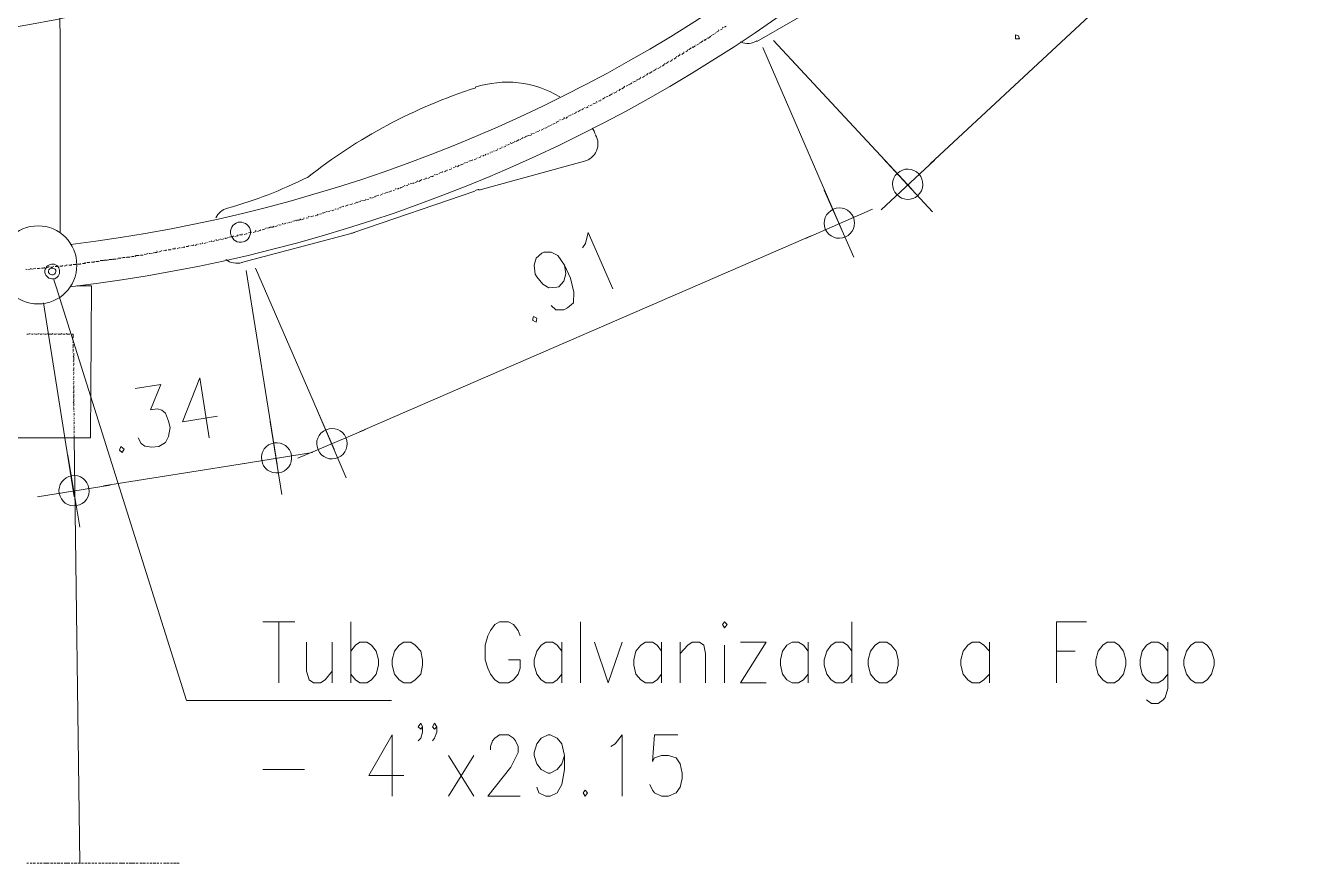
# Model space of a CAD drawing. Header units: millimetres. Extents: x 2928 to 3112, y 1220 to 1280.
# Drawn here: x 3035.089 to 3039.314, y 1266.496 to 1269.245 of the extents above; entities that cross this region are included whole.
import ezdxf

# ---------------------------------------------------------------- set-up
doc = ezdxf.new("R2010")
doc.units = ezdxf.units.MM

msp = doc.modelspace()

# ---------------------------------------------------------------- linework, layer by layer
at = {"color": 7, "linetype": 'Continuous', "lineweight": 5, "true_color": 0x000007}
for points in [[(3035.20248, 1268.56486), (3035.19917, 1272.59067), (3035.05693, 1272.59067), (3035.05197, 1268.56486)], [(3037.80916, 1269.37697), (3037.48994, 1269.19337), (3037.48994, 1269.19337)], [(3036.92428, 1268.79972), (3036.57694, 1268.70545), (3036.57694, 1268.70545)], [(3036.56371, 1268.70214), (3036.16675, 1268.56651), (3036.16675, 1268.56651)], [(3036.15352, 1268.56155), (3035.79791, 1268.46727), (3035.79791, 1268.46727)], [(3035.25706, 1268.39119), (3035.30503, 1268.39119), (3035.30172, 1267.89168), (3034.94942, 1267.89168), (3034.95107, 1268.36307)], [(3035.24879, 1267.89168), (3035.26698, 1266.49572), (3035.26698, 1266.49572)]]:
    msp.add_lwpolyline(points, dxfattribs=at)
at = {"color": 253, "linetype": 'Continuous', "lineweight": 5, "true_color": 0x9a9a9a}
for points in [[(3038.05892, 1268.79145), (3039.01161, 1269.67634), (3039.01161, 1269.67634)], [(3037.54453, 1269.19668), (3037.99937, 1268.70876), (3037.99937, 1268.70876)], [(3037.50979, 1269.17353), (3037.76781, 1268.57644), (3037.76781, 1268.57644)], [(3036.18495, 1267.91153), (3037.66858, 1268.55493), (3037.66858, 1268.55493)], [(3035.8128, 1268.44081), (3035.91535, 1267.80402), (3035.91535, 1267.80402)], [(3035.84423, 1268.44908), (3036.10225, 1267.8553), (3036.10225, 1267.8553)], [(3035.18098, 1268.41104), (3035.18925, 1268.38788), (3035.61763, 1267.02996), (3036.2908, 1267.02996)], [(3035.1479, 1268.33495), (3035.24879, 1267.69817), (3035.24879, 1267.69817)], [(3035.34472, 1267.73456), (3035.81445, 1267.80899), (3035.81445, 1267.80899)]]:
    msp.add_lwpolyline(points, dxfattribs=at)
at = {"color": 252, "linetype": 'Continuous', "lineweight": 13, "true_color": 0x989898}
for points in [[(3037.35763, 1269.22315), (3037.36424, 1269.22645), (3037.36424, 1269.22645)], [(3037.3659, 1269.22811), (3037.36424, 1269.23142), (3037.36424, 1269.23142)], [(3037.37086, 1269.23142), (3037.37747, 1269.23472), (3037.37747, 1269.23472)], [(3037.37913, 1269.23803), (3037.37747, 1269.23969), (3037.37747, 1269.23969)], [(3037.38409, 1269.23969), (3037.38905, 1269.24299), (3037.38905, 1269.24299)], [(3037.29147, 1269.18014), (3037.28981, 1269.1818), (3037.28981, 1269.1818)], [(3037.29477, 1269.1818), (3037.30139, 1269.18676), (3037.30139, 1269.18676)], [(3037.3047, 1269.18841), (3037.30304, 1269.19007), (3037.30304, 1269.19007)], [(3037.30635, 1269.19007), (3037.31297, 1269.19503), (3037.31297, 1269.19503)], [(3037.31793, 1269.19668), (3037.31628, 1269.19834), (3037.31628, 1269.19834)], [(3037.31958, 1269.19668), (3037.32124, 1269.19999), (3037.3262, 1269.20164)], [(3037.33116, 1269.2033), (3037.32785, 1269.20495), (3037.32785, 1269.20495)], [(3037.33282, 1269.20495), (3037.33943, 1269.20991), (3037.33943, 1269.20991)], [(3037.34274, 1269.21157), (3037.34109, 1269.21322), (3037.34109, 1269.21322)], [(3037.34439, 1269.21488), (3037.35101, 1269.21818), (3037.35101, 1269.21818)], [(3037.35597, 1269.21984), (3037.35432, 1269.22149), (3037.35432, 1269.22149)], [(3037.21869, 1269.13548), (3037.22531, 1269.14045), (3037.22531, 1269.14045)], [(3037.22696, 1269.1421), (3037.22531, 1269.14375), (3037.22531, 1269.14375)], [(3037.23027, 1269.14375), (3037.23688, 1269.14872), (3037.23688, 1269.14872)], [(3037.23854, 1269.15037), (3037.23688, 1269.15202), (3037.23688, 1269.15202)], [(3037.2435, 1269.15037), (3037.25012, 1269.15533), (3037.25012, 1269.15533)], [(3037.25177, 1269.15699), (3037.25012, 1269.15864), (3037.25012, 1269.15864)], [(3037.25673, 1269.15864), (3037.26335, 1269.1636), (3037.26335, 1269.1636)], [(3037.265, 1269.16526), (3037.26335, 1269.16691), (3037.26335, 1269.16691)], [(3037.26831, 1269.16691), (3037.27493, 1269.17187), (3037.27493, 1269.17187)], [(3037.27989, 1269.17353), (3037.27823, 1269.17518), (3037.27823, 1269.17518)], [(3037.28154, 1269.17353), (3037.28816, 1269.17849), (3037.28816, 1269.17849)], [(3037.15088, 1269.09579), (3037.14922, 1269.09744), (3037.14922, 1269.09744)], [(3037.15253, 1269.09744), (3037.15915, 1269.1024), (3037.15915, 1269.1024)], [(3037.16245, 1269.10406), (3037.1608, 1269.10571), (3037.1608, 1269.10571)], [(3037.16576, 1269.10406), (3037.17403, 1269.10902), (3037.17403, 1269.10902)], [(3037.17569, 1269.11067), (3037.17403, 1269.11233), (3037.17403, 1269.11233)], [(3037.18065, 1269.11233), (3037.18561, 1269.11729), (3037.18561, 1269.11729)], [(3037.18892, 1269.11894), (3037.18726, 1269.1206), (3037.18726, 1269.1206)], [(3037.19223, 1269.1206), (3037.19884, 1269.12556), (3037.19884, 1269.12556)], [(3037.2005, 1269.12721), (3037.19884, 1269.12887), (3037.19884, 1269.12887)], [(3037.20546, 1269.12721), (3037.21207, 1269.13218), (3037.21207, 1269.13218)], [(3037.21373, 1269.13383), (3037.21207, 1269.13548), (3037.21207, 1269.13548)], [(3037.07479, 1269.05278), (3037.07976, 1269.05775), (3037.07976, 1269.05775)], [(3037.08472, 1269.0594), (3037.08306, 1269.06105), (3037.08306, 1269.06105)], [(3037.08637, 1269.06105), (3037.09464, 1269.06436), (3037.09464, 1269.06436)], [(3037.09795, 1269.06602), (3037.0963, 1269.06767), (3037.0963, 1269.06767)], [(3037.10126, 1269.06767), (3037.10787, 1269.07263), (3037.10787, 1269.07263)], [(3037.10953, 1269.07429), (3037.10787, 1269.07594), (3037.10787, 1269.07594)], [(3037.11449, 1269.07429), (3037.12111, 1269.07925), (3037.12111, 1269.07925)], [(3037.12441, 1269.0809), (3037.12276, 1269.08256), (3037.12276, 1269.08256)], [(3037.12772, 1269.08256), (3037.13268, 1269.08752), (3037.13268, 1269.08752)], [(3037.13764, 1269.08752), (3037.13599, 1269.08917), (3037.13599, 1269.08917)], [(3037.1393, 1269.08917), (3037.14591, 1269.09413), (3037.14591, 1269.09413)], [(3036.9954, 1269.01144), (3037.00202, 1269.01309), (3037.00202, 1269.01309)], [(3037.00698, 1269.01474), (3037.00533, 1269.0164), (3037.00533, 1269.0164)], [(3037.00863, 1269.0164), (3037.01525, 1269.02136), (3037.01525, 1269.02136)], [(3037.01856, 1269.02301), (3037.0169, 1269.02467), (3037.0169, 1269.02467)], [(3037.02187, 1269.02301), (3037.03014, 1269.02797), (3037.03014, 1269.02797)], [(3037.03179, 1269.02963), (3037.03014, 1269.03128), (3037.03014, 1269.03128)], [(3037.03675, 1269.03128), (3037.04171, 1269.03624), (3037.04171, 1269.03624)], [(3037.04502, 1269.03624), (3037.04337, 1269.0379), (3037.04337, 1269.0379)], [(3037.04833, 1269.0379), (3037.05495, 1269.04286), (3037.05495, 1269.04286)], [(3037.0566, 1269.04451), (3037.05495, 1269.04617), (3037.05495, 1269.04617)], [(3037.06156, 1269.04617), (3037.06818, 1269.04948), (3037.06818, 1269.04948)], [(3037.07149, 1269.05113), (3037.06983, 1269.05278), (3037.06983, 1269.05278)], [(3036.91601, 1268.96843), (3036.92097, 1268.97339), (3036.92097, 1268.97339)], [(3036.92593, 1268.97505), (3036.92428, 1268.9767), (3036.92428, 1268.9767)], [(3036.9309, 1268.97505), (3036.93586, 1268.97836), (3036.93586, 1268.97836)], [(3036.93917, 1268.98166), (3036.93751, 1268.98332), (3036.93751, 1268.98332)], [(3036.94247, 1268.98332), (3036.94909, 1268.98497), (3036.94909, 1268.98497)], [(3036.95405, 1268.98828), (3036.9524, 1268.98993), (3036.9524, 1268.98993)], [(3036.95571, 1268.98993), (3036.96232, 1268.99159), (3036.96232, 1268.99159)], [(3036.96563, 1268.99324), (3036.96398, 1268.99655), (3036.96398, 1268.99655)], [(3036.97059, 1268.99655), (3036.9739, 1268.9982), (3036.97721, 1268.9982)], [(3036.97886, 1268.99986), (3036.97721, 1269.00151), (3036.97721, 1269.00151)], [(3036.98382, 1269.00317), (3036.98879, 1269.00647), (3036.98879, 1269.00647)], [(3036.99209, 1269.00813), (3036.99044, 1269.00978), (3036.99044, 1269.00978)], [(3036.83331, 1268.92543), (3036.83166, 1268.92874), (3036.83166, 1268.92874)], [(3036.83497, 1268.92874), (3036.84158, 1268.93204), (3036.84158, 1268.93204)], [(3036.84489, 1268.93535), (3036.84323, 1268.93701), (3036.84323, 1268.93701)], [(3036.84985, 1268.93535), (3036.85647, 1268.93866), (3036.85647, 1268.93866)], [(3036.85812, 1268.94031), (3036.85647, 1268.94362), (3036.85647, 1268.94362)], [(3036.86308, 1268.94031), (3036.86804, 1268.94528), (3036.86804, 1268.94528)], [(3036.87301, 1268.94693), (3036.87135, 1268.94858), (3036.87135, 1268.94858)], [(3036.87466, 1268.95024), (3036.88128, 1268.95189), (3036.88128, 1268.95189)], [(3036.88624, 1268.95355), (3036.88458, 1268.9552), (3036.88458, 1268.9552)], [(3036.88955, 1268.9552), (3036.89616, 1268.95851), (3036.89616, 1268.95851)], [(3036.89782, 1268.96016), (3036.89616, 1268.96182), (3036.89616, 1268.96182)], [(3036.90278, 1268.96182), (3036.90939, 1268.96678), (3036.90939, 1268.96678)], [(3036.9127, 1268.96678), (3036.91105, 1268.96843), (3036.91105, 1268.96843)], [(3036.75061, 1268.88739), (3036.74896, 1268.89069), (3036.74896, 1268.89069)], [(3036.75392, 1268.89069), (3036.76054, 1268.89235), (3036.76054, 1268.89235)], [(3036.7655, 1268.894), (3036.76384, 1268.89566), (3036.76384, 1268.89566)], [(3036.76715, 1268.89731), (3036.77377, 1268.89896), (3036.77377, 1268.89896)], [(3036.77708, 1268.90062), (3036.77542, 1268.90227), (3036.77542, 1268.90227)], [(3036.78204, 1268.90227), (3036.78865, 1268.90558), (3036.78865, 1268.90558)], [(3036.79196, 1268.90723), (3036.79031, 1268.90889), (3036.79031, 1268.90889)], [(3036.79527, 1268.90889), (3036.80189, 1268.91054), (3036.80189, 1268.91054)], [(3036.80519, 1268.91385), (3036.80354, 1268.9155), (3036.80354, 1268.9155)], [(3036.80685, 1268.9155), (3036.81512, 1268.91716), (3036.81512, 1268.91716)], [(3036.81843, 1268.92047), (3036.81677, 1268.92212), (3036.81677, 1268.92212)], [(3036.82173, 1268.92212), (3036.82835, 1268.92543), (3036.82835, 1268.92543)], [(3036.64476, 1268.84107), (3036.65137, 1268.84438), (3036.65137, 1268.84438)], [(3036.65468, 1268.84604), (3036.65303, 1268.84769), (3036.65303, 1268.84769)], [(3036.65964, 1268.84604), (3036.66626, 1268.84934), (3036.66626, 1268.84934)], [(3036.66791, 1268.85265), (3036.66626, 1268.85431), (3036.66626, 1268.85431)], [(3036.67122, 1268.85265), (3036.67784, 1268.85596), (3036.67784, 1268.85596)], [(3036.6828, 1268.85761), (3036.68114, 1268.86092), (3036.68114, 1268.86092)], [(3036.68445, 1268.85761), (3036.69272, 1268.86258), (3036.69272, 1268.86258)], [(3036.69603, 1268.86423), (3036.69272, 1268.86588), (3036.69272, 1268.86588)], [(3036.69934, 1268.86423), (3036.70595, 1268.86919), (3036.70595, 1268.86919)], [(3036.70926, 1268.86919), (3036.70761, 1268.87085), (3036.70761, 1268.87085)], [(3036.71257, 1268.87085), (3036.72084, 1268.87581), (3036.72084, 1268.87581)], [(3036.72249, 1268.87581), (3036.72084, 1268.87746), (3036.72084, 1268.87746)], [(3036.72746, 1268.87746), (3036.73407, 1268.88242), (3036.73407, 1268.88242)], [(3036.73738, 1268.88242), (3036.73573, 1268.88408), (3036.73573, 1268.88408)], [(3036.73903, 1268.88408), (3036.74896, 1268.88573), (3036.74896, 1268.88573)], [(3036.54717, 1268.79972), (3036.55544, 1268.80303), (3036.55544, 1268.80303)], [(3036.55709, 1268.80303), (3036.55544, 1268.80469), (3036.55544, 1268.80469)], [(3036.56206, 1268.80469), (3036.56867, 1268.80799), (3036.56867, 1268.80799)], [(3036.57198, 1268.80965), (3036.57033, 1268.8113), (3036.57033, 1268.8113)], [(3036.57694, 1268.8113), (3036.58356, 1268.81461), (3036.58356, 1268.81461)], [(3036.58521, 1268.81626), (3036.58356, 1268.81792), (3036.58356, 1268.81792)], [(3036.59017, 1268.81626), (3036.59514, 1268.81957), (3036.59514, 1268.81957)], [(3036.6001, 1268.81957), (3036.59844, 1268.82288), (3036.59844, 1268.82288)], [(3036.60341, 1268.82288), (3036.61002, 1268.82453), (3036.61002, 1268.82453)], [(3036.61498, 1268.82619), (3036.61333, 1268.82784), (3036.61333, 1268.82784)], [(3036.61664, 1268.8295), (3036.62325, 1268.83115), (3036.62325, 1268.83115)], [(3036.62822, 1268.8328), (3036.62491, 1268.83446), (3036.62491, 1268.83446)], [(3036.63152, 1268.83446), (3036.63814, 1268.83777), (3036.63814, 1268.83777)], [(3036.63979, 1268.83942), (3036.63814, 1268.84107), (3036.63814, 1268.84107)], [(3036.44793, 1268.75837), (3036.44628, 1268.76003), (3036.44628, 1268.76003)], [(3036.44959, 1268.76168), (3036.45786, 1268.76334), (3036.45786, 1268.76334)], [(3036.45951, 1268.76499), (3036.45786, 1268.76664), (3036.45786, 1268.76664)], [(3036.46447, 1268.76499), (3036.47109, 1268.76995), (3036.47109, 1268.76995)], [(3036.4744, 1268.76995), (3036.47274, 1268.77161), (3036.47274, 1268.77161)], [(3036.47936, 1268.77161), (3036.48597, 1268.77326), (3036.48597, 1268.77326)], [(3036.48763, 1268.77657), (3036.48597, 1268.77822), (3036.48597, 1268.77822)], [(3036.49259, 1268.77822), (3036.49755, 1268.77988), (3036.49755, 1268.77988)], [(3036.50251, 1268.78153), (3036.50086, 1268.78484), (3036.50086, 1268.78484)], [(3036.50748, 1268.78153), (3036.51244, 1268.78649), (3036.51244, 1268.78649)], [(3036.5174, 1268.78649), (3036.51575, 1268.78815), (3036.51575, 1268.78815)], [(3036.51905, 1268.78815), (3036.52732, 1268.79145), (3036.52732, 1268.79145)], [(3036.53063, 1268.79311), (3036.52898, 1268.79476), (3036.52898, 1268.79476)], [(3036.53394, 1268.79476), (3036.54056, 1268.79642), (3036.54056, 1268.79642)], [(3036.54552, 1268.79972), (3036.54386, 1268.80138), (3036.54386, 1268.80138)], [(3036.32223, 1268.71372), (3036.3305, 1268.71703), (3036.3305, 1268.71703)], [(3036.33381, 1268.71868), (3036.33215, 1268.72033), (3036.33215, 1268.72033)], [(3036.33711, 1268.71868), (3036.34373, 1268.72033), (3036.34373, 1268.72033)], [(3036.34869, 1268.72364), (3036.34538, 1268.7253), (3036.34538, 1268.7253)], [(3036.352, 1268.7253), (3036.35862, 1268.72695), (3036.35862, 1268.72695)], [(3036.36358, 1268.72695), (3036.36027, 1268.7286), (3036.36027, 1268.7286)], [(3036.36689, 1268.7286), (3036.3735, 1268.73191), (3036.3735, 1268.73191)], [(3036.37846, 1268.73357), (3036.37516, 1268.73522), (3036.37516, 1268.73522)], [(3036.38012, 1268.73357), (3036.38839, 1268.73853), (3036.38839, 1268.73853)], [(3036.39004, 1268.73853), (3036.38839, 1268.74018), (3036.38839, 1268.74018)], [(3036.395, 1268.74018), (3036.40162, 1268.74184), (3036.40162, 1268.74184)], [(3036.40493, 1268.74349), (3036.40327, 1268.74514), (3036.40327, 1268.74514)], [(3036.40989, 1268.74349), (3036.41651, 1268.7468), (3036.41651, 1268.7468)], [(3036.41981, 1268.74845), (3036.41816, 1268.7501), (3036.41816, 1268.7501)], [(3036.42147, 1268.7501), (3036.42478, 1268.7501), (3036.42808, 1268.75176)], [(3036.43305, 1268.75507), (3036.43139, 1268.75672), (3036.43139, 1268.75672)], [(3036.43635, 1268.75507), (3036.44297, 1268.75672), (3036.44297, 1268.75672)], [(3036.20645, 1268.67402), (3036.2048, 1268.67568), (3036.2048, 1268.67568)], [(3036.20976, 1268.67402), (3036.21637, 1268.67568), (3036.21637, 1268.67568)], [(3036.22134, 1268.67898), (3036.21968, 1268.68064), (3036.21968, 1268.68064)], [(3036.22464, 1268.67898), (3036.23126, 1268.68064), (3036.23126, 1268.68064)], [(3036.23622, 1268.68229), (3036.23457, 1268.68395), (3036.23457, 1268.68395)], [(3036.23788, 1268.6856), (3036.24615, 1268.68725), (3036.24615, 1268.68725)], [(3036.2478, 1268.68725), (3036.24615, 1268.68891), (3036.24615, 1268.68891)], [(3036.25276, 1268.68891), (3036.25938, 1268.69056), (3036.25938, 1268.69056)], [(3036.26269, 1268.69387), (3036.26103, 1268.69552), (3036.26103, 1268.69552)], [(3036.26765, 1268.69387), (3036.27426, 1268.69718), (3036.27426, 1268.69718)], [(3036.27757, 1268.69718), (3036.27592, 1268.69883), (3036.27592, 1268.69883)], [(3036.28088, 1268.69883), (3036.28915, 1268.70214), (3036.28915, 1268.70214)], [(3036.2908, 1268.70214), (3036.28915, 1268.70379), (3036.28915, 1268.70379)], [(3036.29576, 1268.70379), (3036.30073, 1268.70545), (3036.30073, 1268.70545)], [(3036.30569, 1268.70876), (3036.30403, 1268.71041), (3036.30403, 1268.71041)], [(3036.31065, 1268.70876), (3036.31561, 1268.71206), (3036.31561, 1268.71206)], [(3036.32057, 1268.71206), (3036.31892, 1268.71372), (3036.31892, 1268.71372)], [(3036.06586, 1268.62936), (3036.07413, 1268.63267), (3036.07413, 1268.63267)], [(3036.07744, 1268.63433), (3036.07578, 1268.63598), (3036.07578, 1268.63598)], [(3036.08075, 1268.63433), (3036.08736, 1268.63598), (3036.08736, 1268.63598)], [(3036.09232, 1268.63763), (3036.09067, 1268.63929), (3036.09067, 1268.63929)], [(3036.09563, 1268.63763), (3036.10225, 1268.64094), (3036.10225, 1268.64094)], [(3036.10721, 1268.6426), (3036.10556, 1268.64425), (3036.10556, 1268.64425)], [(3036.11052, 1268.6426), (3036.11713, 1268.64425), (3036.11713, 1268.64425)], [(3036.1221, 1268.6459), (3036.12044, 1268.64921), (3036.12044, 1268.64921)], [(3036.12375, 1268.64921), (3036.13202, 1268.65087), (3036.13202, 1268.65087)], [(3036.13367, 1268.65087), (3036.13202, 1268.65252), (3036.13202, 1268.65252)], [(3036.13864, 1268.65252), (3036.14691, 1268.65583), (3036.14691, 1268.65583)], [(3036.14856, 1268.65583), (3036.14691, 1268.65748), (3036.14691, 1268.65748)], [(3036.15352, 1268.65748), (3036.16014, 1268.65914), (3036.16014, 1268.65914)], [(3036.16345, 1268.65914), (3036.16179, 1268.66079), (3036.16179, 1268.66079)], [(3036.16841, 1268.66079), (3036.17502, 1268.6641), (3036.17502, 1268.6641)], [(3036.17833, 1268.6641), (3036.17668, 1268.66575), (3036.17668, 1268.66575)], [(3036.17999, 1268.66575), (3036.18991, 1268.66741), (3036.18991, 1268.66741)], [(3036.19156, 1268.67071), (3036.18991, 1268.67237), (3036.18991, 1268.67237)], [(3036.19487, 1268.67071), (3036.2048, 1268.67237), (3036.2048, 1268.67237)], [(3035.91866, 1268.58967), (3035.917, 1268.59132), (3035.917, 1268.59132)], [(3035.92196, 1268.58967), (3035.92858, 1268.59132), (3035.92858, 1268.59132)], [(3035.93354, 1268.59298), (3035.93189, 1268.59628), (3035.93189, 1268.59628)], [(3035.93685, 1268.59298), (3035.94347, 1268.59628), (3035.94347, 1268.59628)], [(3035.94843, 1268.59628), (3035.94677, 1268.59794), (3035.94677, 1268.59794)], [(3035.95174, 1268.59794), (3035.95835, 1268.59959), (3035.95835, 1268.59959)], [(3035.96331, 1268.59959), (3035.96166, 1268.60125), (3035.96166, 1268.60125)], [(3035.96662, 1268.6029), (3035.97324, 1268.60455), (3035.97324, 1268.60455)], [(3035.9782, 1268.60455), (3035.97489, 1268.60621), (3035.97489, 1268.60621)], [(3035.97985, 1268.60621), (3035.98812, 1268.60621), (3035.98812, 1268.60621)], [(3035.99308, 1268.60786), (3035.98978, 1268.61117), (3035.98978, 1268.61117)], [(3035.99474, 1268.60786), (3036.00301, 1268.61117), (3036.00301, 1268.61117)], [(3036.00466, 1268.61282), (3036.00301, 1268.61448), (3036.00301, 1268.61448)], [(3036.00962, 1268.61282), (3036.01624, 1268.61448), (3036.01624, 1268.61448)], [(3036.01955, 1268.61779), (3036.01789, 1268.61944), (3036.01789, 1268.61944)], [(3036.02451, 1268.61779), (3036.03113, 1268.61944), (3036.03113, 1268.61944)], [(3036.03443, 1268.61944), (3036.03278, 1268.62109), (3036.03278, 1268.62109)], [(3036.0394, 1268.62109), (3036.04105, 1268.62109), (3036.04601, 1268.62275)], [(3036.04932, 1268.62275), (3036.04767, 1268.62606), (3036.04767, 1268.62606)], [(3036.05428, 1268.62606), (3036.0609, 1268.62771), (3036.0609, 1268.62771)], [(3036.06421, 1268.62936), (3036.06255, 1268.63102), (3036.06255, 1268.63102)], [(3035.74499, 1268.54666), (3035.74333, 1268.54832), (3035.74333, 1268.54832)], [(3035.74664, 1268.54666), (3035.75491, 1268.54997), (3035.75491, 1268.54997)], [(3035.75987, 1268.54997), (3035.75822, 1268.55163), (3035.75822, 1268.55163)], [(3035.76153, 1268.55163), (3035.7698, 1268.55163), (3035.7698, 1268.55163)], [(3035.77145, 1268.55328), (3035.7698, 1268.55493), (3035.7698, 1268.55493)], [(3035.77641, 1268.55328), (3035.78468, 1268.55493), (3035.78468, 1268.55493)], [(3035.78634, 1268.55493), (3035.78468, 1268.55824), (3035.78468, 1268.55824)], [(3035.7913, 1268.55824), (3035.79957, 1268.55824), (3035.79957, 1268.55824)], [(3035.80122, 1268.5599), (3035.79957, 1268.56155), (3035.79957, 1268.56155)], [(3035.80618, 1268.5599), (3035.81445, 1268.56155), (3035.81445, 1268.56155)], [(3035.81611, 1268.56155), (3035.81445, 1268.5632), (3035.81445, 1268.5632)], [(3035.82107, 1268.56486), (3035.82769, 1268.56651), (3035.82769, 1268.56651)], [(3035.83099, 1268.56651), (3035.82934, 1268.56817), (3035.82934, 1268.56817)], [(3035.83596, 1268.56651), (3035.84257, 1268.56817), (3035.84257, 1268.56817)], [(3035.84588, 1268.56982), (3035.84423, 1268.57313), (3035.84423, 1268.57313)], [(3035.85084, 1268.56982), (3035.85746, 1268.57313), (3035.85746, 1268.57313)], [(3035.86077, 1268.57313), (3035.85911, 1268.57478), (3035.85911, 1268.57478)], [(3035.86573, 1268.57478), (3035.87234, 1268.57644), (3035.87234, 1268.57644)], [(3035.87565, 1268.57644), (3035.874, 1268.57809), (3035.874, 1268.57809)], [(3035.87731, 1268.57974), (3035.88723, 1268.5814), (3035.88723, 1268.5814)], [(3035.89054, 1268.5814), (3035.88888, 1268.58305), (3035.88888, 1268.58305)], [(3035.89219, 1268.58305), (3035.90212, 1268.58305), (3035.90212, 1268.58305)], [(3035.90377, 1268.58471), (3035.90212, 1268.58636), (3035.90212, 1268.58636)], [(3035.90708, 1268.58471), (3035.91535, 1268.58801), (3035.91535, 1268.58801)], [(3035.53658, 1268.50531), (3035.53493, 1268.50697), (3035.53493, 1268.50697)], [(3035.54155, 1268.50531), (3035.54982, 1268.50697), (3035.54982, 1268.50697)], [(3035.55147, 1268.50697), (3035.54982, 1268.50862), (3035.54982, 1268.50862)], [(3035.55643, 1268.50862), (3035.5647, 1268.50862), (3035.5647, 1268.50862)], [(3035.56636, 1268.50862), (3035.5647, 1268.51028), (3035.5647, 1268.51028)], [(3035.57132, 1268.51193), (3035.57959, 1268.51193), (3035.57959, 1268.51193)], [(3035.58124, 1268.51358), (3035.57959, 1268.51524), (3035.57959, 1268.51524)], [(3035.5862, 1268.51358), (3035.59447, 1268.51524), (3035.59447, 1268.51524)], [(3035.59613, 1268.51524), (3035.59447, 1268.51689), (3035.59447, 1268.51689)], [(3035.60109, 1268.51524), (3035.60936, 1268.51689), (3035.60936, 1268.51689)], [(3035.61101, 1268.51689), (3035.60936, 1268.5202), (3035.60936, 1268.5202)], [(3035.61598, 1268.5202), (3035.62425, 1268.5202), (3035.62425, 1268.5202)], [(3035.6259, 1268.52185), (3035.62425, 1268.52351), (3035.62425, 1268.52351)], [(3035.63086, 1268.52185), (3035.63748, 1268.52351), (3035.63748, 1268.52351)], [(3035.64079, 1268.52351), (3035.63913, 1268.52516), (3035.63913, 1268.52516)], [(3035.64575, 1268.52351), (3035.65071, 1268.52682), (3035.65071, 1268.52682)], [(3035.65567, 1268.52682), (3035.65402, 1268.52847), (3035.65402, 1268.52847)], [(3035.66063, 1268.52847), (3035.6656, 1268.52847), (3035.6656, 1268.52847)], [(3035.67056, 1268.53012), (3035.6689, 1268.53178), (3035.6689, 1268.53178)], [(3035.67552, 1268.53012), (3035.68048, 1268.53178), (3035.68048, 1268.53178)], [(3035.68544, 1268.53178), (3035.68379, 1268.53343), (3035.68379, 1268.53343)], [(3035.69041, 1268.53509), (3035.69537, 1268.53674), (3035.69537, 1268.53674)], [(3035.70033, 1268.53674), (3035.69868, 1268.53839), (3035.69868, 1268.53839)], [(3035.70364, 1268.53674), (3035.71025, 1268.53839), (3035.71025, 1268.53839)], [(3035.71521, 1268.54005), (3035.71356, 1268.54336), (3035.71356, 1268.54336)], [(3035.71852, 1268.54005), (3035.72514, 1268.54336), (3035.72514, 1268.54336)], [(3035.7301, 1268.54336), (3035.72845, 1268.54501), (3035.72845, 1268.54501)], [(3035.73175, 1268.54336), (3035.74002, 1268.54501), (3035.74002, 1268.54501)], [(3035.27029, 1268.46231), (3035.26864, 1268.46396), (3035.26864, 1268.46396)], [(3035.27525, 1268.46396), (3035.28352, 1268.46396), (3035.28352, 1268.46396)], [(3035.28518, 1268.46396), (3035.28352, 1268.46727), (3035.28352, 1268.46727)], [(3035.29014, 1268.46727), (3035.29841, 1268.46727), (3035.29841, 1268.46727)], [(3035.30006, 1268.46727), (3035.29841, 1268.46893), (3035.29841, 1268.46893)], [(3035.30503, 1268.46893), (3035.3133, 1268.46893), (3035.3133, 1268.46893)], [(3035.31495, 1268.46893), (3035.3133, 1268.47058), (3035.3133, 1268.47058)], [(3035.31991, 1268.47058), (3035.32818, 1268.47058), (3035.32818, 1268.47058)], [(3035.32984, 1268.47058), (3035.32818, 1268.47223), (3035.32818, 1268.47223)], [(3035.33314, 1268.47389), (3035.34307, 1268.47389), (3035.34307, 1268.47389)], [(3035.34638, 1268.47389), (3035.34472, 1268.47554), (3035.34472, 1268.47554)], [(3035.34803, 1268.47554), (3035.35795, 1268.47554), (3035.35795, 1268.47554)], [(3035.36126, 1268.47554), (3035.35961, 1268.4772), (3035.35961, 1268.4772)], [(3035.36292, 1268.4772), (3035.37284, 1268.4772), (3035.37284, 1268.4772)], [(3035.37615, 1268.4772), (3035.37449, 1268.47885), (3035.37449, 1268.47885)], [(3035.3778, 1268.47885), (3035.38607, 1268.47885), (3035.38607, 1268.47885)], [(3035.39103, 1268.47885), (3035.38938, 1268.4805), (3035.38938, 1268.4805)], [(3035.39269, 1268.48216), (3035.40096, 1268.48216), (3035.40096, 1268.48216)], [(3035.40592, 1268.48216), (3035.40427, 1268.48381), (3035.40427, 1268.48381)], [(3035.40757, 1268.48381), (3035.41584, 1268.48381), (3035.41584, 1268.48381)], [(3035.4208, 1268.48381), (3035.41915, 1268.48547), (3035.41915, 1268.48547)], [(3035.42246, 1268.48547), (3035.43073, 1268.48547), (3035.43073, 1268.48547)], [(3035.43569, 1268.48547), (3035.43404, 1268.48712), (3035.43404, 1268.48712)], [(3035.43734, 1268.48712), (3035.44561, 1268.48712), (3035.44561, 1268.48712)], [(3035.45058, 1268.48712), (3035.44892, 1268.49043), (3035.44892, 1268.49043)], [(3035.45223, 1268.49043), (3035.4605, 1268.49043), (3035.4605, 1268.49043)], [(3035.46546, 1268.49043), (3035.46381, 1268.49208), (3035.46381, 1268.49208)], [(3035.46712, 1268.49208), (3035.47539, 1268.49208), (3035.47539, 1268.49208)], [(3035.48035, 1268.49374), (3035.47869, 1268.49539), (3035.47869, 1268.49539)], [(3035.482, 1268.49374), (3035.49027, 1268.49704), (3035.49027, 1268.49704)], [(3035.49523, 1268.49704), (3035.49358, 1268.4987), (3035.49358, 1268.4987)], [(3035.49689, 1268.49704), (3035.50516, 1268.4987), (3035.50516, 1268.4987)], [(3035.51012, 1268.4987), (3035.50847, 1268.50035), (3035.50847, 1268.50035)], [(3035.51177, 1268.50035), (3035.52004, 1268.50035), (3035.52004, 1268.50035)], [(3035.5217, 1268.50201), (3035.52004, 1268.50531), (3035.52004, 1268.50531)], [(3035.52666, 1268.50201), (3035.53493, 1268.50531), (3035.53493, 1268.50531)], [(3035.09332, 1268.44412), (3035.09001, 1268.44577), (3035.09001, 1268.44577)], [(3035.09662, 1268.44412), (3035.10324, 1268.44577), (3035.10324, 1268.44577)], [(3035.1082, 1268.44577), (3035.10489, 1268.44743), (3035.10489, 1268.44743)], [(3035.11151, 1268.44577), (3035.11813, 1268.44743), (3035.11813, 1268.44743)], [(3035.12143, 1268.44743), (3035.11978, 1268.44908), (3035.11978, 1268.44908)], [(3035.1264, 1268.44743), (3035.13301, 1268.44743), (3035.13301, 1268.44743)], [(3035.13632, 1268.44743), (3035.13467, 1268.44908), (3035.13467, 1268.44908)], [(3035.14128, 1268.44908), (3035.1479, 1268.44908), (3035.1479, 1268.44908)], [(3035.1512, 1268.44908), (3035.14955, 1268.45239), (3035.14955, 1268.45239)], [(3035.15617, 1268.44908), (3035.16278, 1268.45239), (3035.16278, 1268.45239)], [(3035.16609, 1268.45239), (3035.16444, 1268.45404), (3035.16444, 1268.45404)], [(3035.17105, 1268.45239), (3035.17767, 1268.45239), (3035.17767, 1268.45239)], [(3035.18098, 1268.45404), (3035.17932, 1268.4557), (3035.17932, 1268.4557)], [(3035.18594, 1268.45404), (3035.19255, 1268.45404), (3035.19255, 1268.45404)], [(3035.19586, 1268.45404), (3035.19421, 1268.4557), (3035.19421, 1268.4557)], [(3035.20082, 1268.4557), (3035.20744, 1268.4557), (3035.20744, 1268.4557)], [(3035.21075, 1268.4557), (3035.20909, 1268.45735), (3035.20909, 1268.45735)], [(3035.21571, 1268.4557), (3035.22398, 1268.459), (3035.22398, 1268.459)], [(3035.22563, 1268.459), (3035.22398, 1268.46066), (3035.22398, 1268.46066)], [(3035.2306, 1268.459), (3035.23887, 1268.459), (3035.23887, 1268.459)], [(3035.24052, 1268.459), (3035.23887, 1268.46066), (3035.23887, 1268.46066)], [(3035.24548, 1268.46066), (3035.25375, 1268.46066), (3035.25375, 1268.46066)], [(3035.25541, 1268.46066), (3035.25375, 1268.46231), (3035.25375, 1268.46231)], [(3035.26037, 1268.46231), (3035.26864, 1268.46231), (3035.26864, 1268.46231)], [(3035.09332, 1268.23241), (3035.09828, 1268.23241), (3035.09828, 1268.23241)], [(3035.10324, 1268.23241), (3035.10159, 1268.23406), (3035.10159, 1268.23406)], [(3035.1082, 1268.23241), (3035.11316, 1268.23241), (3035.11316, 1268.23241)], [(3035.11813, 1268.23241), (3035.11647, 1268.23406), (3035.11647, 1268.23406)], [(3035.12143, 1268.23241), (3035.12805, 1268.23241), (3035.12805, 1268.23241)], [(3035.13301, 1268.23241), (3035.13136, 1268.23406), (3035.13136, 1268.23406)], [(3035.13632, 1268.23241), (3035.14293, 1268.23241), (3035.14293, 1268.23241)], [(3035.1479, 1268.23241), (3035.14624, 1268.23406), (3035.14624, 1268.23406)], [(3035.1512, 1268.23241), (3035.15782, 1268.23241), (3035.15782, 1268.23241)], [(3035.16278, 1268.23241), (3035.16113, 1268.23406), (3035.16113, 1268.23406)], [(3035.16609, 1268.23241), (3035.17436, 1268.23241), (3035.17436, 1268.23241)], [(3035.17767, 1268.23241), (3035.17601, 1268.23406), (3035.17601, 1268.23406)], [(3035.18098, 1268.23241), (3035.18925, 1268.23241), (3035.18925, 1268.23241)], [(3035.19255, 1268.23241), (3035.1909, 1268.23406), (3035.1909, 1268.23406)], [(3035.19586, 1268.23241), (3035.20413, 1268.23241), (3035.20413, 1268.23241)], [(3035.20744, 1268.23241), (3035.20579, 1268.23406), (3035.20579, 1268.23406)], [(3035.21075, 1268.23241), (3035.21902, 1268.23241), (3035.21902, 1268.23241)], [(3035.22398, 1268.23241), (3035.22233, 1268.23406), (3035.22233, 1268.23406)], [(3035.22563, 1268.23241), (3035.2339, 1268.23241), (3035.2339, 1268.23241)], [(3035.23887, 1268.23241), (3035.23721, 1268.23406), (3035.23721, 1268.23406)], [(3035.24052, 1268.23241), (3035.24548, 1268.23241), (3035.24548, 1268.23241)], [(3035.24548, 1268.21917), (3035.24383, 1268.22083), (3035.24383, 1268.22083)], [(3035.24548, 1268.23241), (3035.24548, 1268.22083), (3035.24548, 1268.22083)], [(3035.24548, 1268.21421), (3035.24548, 1268.20594), (3035.24548, 1268.20594)], [(3035.24548, 1268.20429), (3035.24383, 1268.20594), (3035.24383, 1268.20594)], [(3035.24548, 1268.18775), (3035.24383, 1268.1894), (3035.24383, 1268.1894)], [(3035.24548, 1268.17286), (3035.24383, 1268.17452), (3035.24383, 1268.17452)], [(3035.24548, 1268.19933), (3035.24548, 1268.19106), (3035.24548, 1268.19106)], [(3035.24548, 1268.18444), (3035.24548, 1268.17617), (3035.24548, 1268.17617)], [(3035.24714, 1268.16956), (3035.24714, 1268.16129), (3035.24714, 1268.16129)], [(3035.24714, 1268.15798), (3035.24548, 1268.15963), (3035.24548, 1268.15963)], [(3035.24714, 1268.14309), (3035.24548, 1268.14475), (3035.24548, 1268.14475)], [(3035.24714, 1268.12821), (3035.24548, 1268.12986), (3035.24548, 1268.12986)], [(3035.24714, 1268.15632), (3035.24714, 1268.1464), (3035.24714, 1268.1464)], [(3035.24714, 1268.13813), (3035.24714, 1268.13151), (3035.24714, 1268.13151)], [(3035.24714, 1268.11332), (3035.24548, 1268.11497), (3035.24548, 1268.11497)], [(3035.24714, 1268.09843), (3035.24548, 1268.10009), (3035.24548, 1268.10009)], [(3035.24714, 1268.08355), (3035.24548, 1268.0852), (3035.24548, 1268.0852)], [(3035.24714, 1268.12324), (3035.24714, 1268.11663), (3035.24714, 1268.11663)], [(3035.24714, 1268.10836), (3035.24714, 1268.1034), (3035.24714, 1268.1034)], [(3035.24714, 1268.09347), (3035.24714, 1268.08851), (3035.24714, 1268.08851)], [(3035.24714, 1268.06866), (3035.24548, 1268.07032), (3035.24548, 1268.07032)], [(3035.24714, 1268.05378), (3035.24548, 1268.05543), (3035.24548, 1268.05543)], [(3035.24714, 1268.07859), (3035.24714, 1268.07362), (3035.24714, 1268.07362)], [(3035.24714, 1268.0637), (3035.24714, 1268.05543), (3035.24714, 1268.05543)], [(3035.24714, 1268.05047), (3035.24714, 1268.04054), (3035.24714, 1268.04054)], [(3035.24714, 1268.03889), (3035.24548, 1268.04054), (3035.24548, 1268.04054)], [(3035.24714, 1268.024), (3035.24548, 1268.02566), (3035.24548, 1268.02566)], [(3035.24714, 1268.00746), (3035.24548, 1268.00912), (3035.24548, 1268.00912)], [(3035.24714, 1268.03558), (3035.24714, 1268.02566), (3035.24714, 1268.02566)], [(3035.24714, 1268.0207), (3035.24714, 1268.01077), (3035.24714, 1268.01077)], [(3035.24714, 1268.00581), (3035.24714, 1267.99754), (3035.24714, 1267.99754)], [(3035.24714, 1267.99258), (3035.24548, 1267.99423), (3035.24548, 1267.99423)], [(3035.24714, 1267.99092), (3035.24714, 1267.98265), (3035.24714, 1267.98265)], [(3035.24879, 1267.97769), (3035.24714, 1267.97935), (3035.24714, 1267.97935)], [(3035.24879, 1267.96281), (3035.24714, 1267.96446), (3035.24714, 1267.96446)], [(3035.24879, 1267.97273), (3035.24879, 1267.96777), (3035.24879, 1267.96777)], [(3035.24879, 1267.95784), (3035.24879, 1267.95288), (3035.24879, 1267.95288)], [(3035.24879, 1267.94792), (3035.24714, 1267.94957), (3035.24714, 1267.94957)], [(3035.24879, 1267.93303), (3035.24714, 1267.93469), (3035.24714, 1267.93469)], [(3035.24879, 1267.91815), (3035.24714, 1267.9198), (3035.24714, 1267.9198)], [(3035.24879, 1267.94461), (3035.24879, 1267.938), (3035.24879, 1267.938)], [(3035.24879, 1267.92973), (3035.24879, 1267.92311), (3035.24879, 1267.92311)], [(3035.24879, 1267.91484), (3035.24879, 1267.90822), (3035.24879, 1267.90822)], [(3035.24879, 1267.90326), (3035.24714, 1267.90492), (3035.24714, 1267.90492)], [(3035.24879, 1267.89995), (3035.24879, 1267.89168), (3035.24879, 1267.89168)], [(3035.09828, 1266.49572), (3035.09332, 1266.49572), (3035.09332, 1266.49572)], [(3035.10986, 1266.49572), (3035.10324, 1266.49572), (3035.10324, 1266.49572)], [(3035.12143, 1266.49572), (3035.11316, 1266.49572), (3035.11316, 1266.49572)], [(3035.13301, 1266.49572), (3035.1264, 1266.49572), (3035.1264, 1266.49572)], [(3035.14293, 1266.49572), (3035.13632, 1266.49572), (3035.13632, 1266.49572)], [(3035.15617, 1266.49572), (3035.1479, 1266.49572), (3035.1479, 1266.49572)], [(3035.16609, 1266.49572), (3035.15782, 1266.49572), (3035.15782, 1266.49572)], [(3035.17767, 1266.49572), (3035.17105, 1266.49572), (3035.17105, 1266.49572)], [(3035.18925, 1266.49572), (3035.18098, 1266.49572), (3035.18098, 1266.49572)], [(3035.20082, 1266.49572), (3035.19255, 1266.49572), (3035.19255, 1266.49572)], [(3035.21075, 1266.49572), (3035.20413, 1266.49572), (3035.20413, 1266.49572)], [(3035.22398, 1266.49572), (3035.21571, 1266.49572), (3035.21571, 1266.49572)], [(3035.2339, 1266.49572), (3035.22563, 1266.49572), (3035.22563, 1266.49572)], [(3035.24548, 1266.49572), (3035.23887, 1266.49572), (3035.23887, 1266.49572)], [(3035.25706, 1266.49572), (3035.24879, 1266.49572), (3035.24879, 1266.49572)], [(3035.26864, 1266.49572), (3035.26037, 1266.49572), (3035.26037, 1266.49572)], [(3035.27856, 1266.49572), (3035.27195, 1266.49572), (3035.27195, 1266.49572)], [(3035.29014, 1266.49572), (3035.28352, 1266.49572), (3035.28352, 1266.49572)], [(3035.30172, 1266.49572), (3035.29345, 1266.49572), (3035.29345, 1266.49572)], [(3035.3133, 1266.49572), (3035.30668, 1266.49572), (3035.30668, 1266.49572)], [(3035.32322, 1266.49572), (3035.3166, 1266.49572), (3035.3166, 1266.49572)], [(3035.33645, 1266.49572), (3035.32818, 1266.49572), (3035.32818, 1266.49572)], [(3035.34638, 1266.49572), (3035.33976, 1266.49572), (3035.33976, 1266.49572)], [(3035.35795, 1266.49572), (3035.35134, 1266.49572), (3035.35134, 1266.49572)], [(3035.36953, 1266.49572), (3035.36126, 1266.49572), (3035.36126, 1266.49572)], [(3035.38111, 1266.49572), (3035.37284, 1266.49572), (3035.37284, 1266.49572)], [(3035.39103, 1266.49572), (3035.38442, 1266.49572), (3035.38442, 1266.49572)], [(3035.40427, 1266.49572), (3035.396, 1266.49572), (3035.396, 1266.49572)], [(3035.41419, 1266.49572), (3035.40592, 1266.49572), (3035.40592, 1266.49572)], [(3035.42577, 1266.49572), (3035.41915, 1266.49572), (3035.41915, 1266.49572)], [(3035.43734, 1266.49572), (3035.42907, 1266.49572), (3035.42907, 1266.49572)], [(3035.44892, 1266.49572), (3035.439, 1266.49572), (3035.439, 1266.49572)], [(3035.45885, 1266.49572), (3035.45223, 1266.49572), (3035.45223, 1266.49572)], [(3035.47208, 1266.49572), (3035.46381, 1266.49572), (3035.46381, 1266.49572)], [(3035.482, 1266.49572), (3035.47373, 1266.49572), (3035.47373, 1266.49572)], [(3035.49193, 1266.49572), (3035.48696, 1266.49572), (3035.48696, 1266.49572)], [(3035.5035, 1266.49572), (3035.49689, 1266.49572), (3035.49689, 1266.49572)], [(3035.51674, 1266.49572), (3035.50681, 1266.49572), (3035.50681, 1266.49572)], [(3035.52666, 1266.49572), (3035.52004, 1266.49572), (3035.52004, 1266.49572)], [(3035.53658, 1266.49572), (3035.53162, 1266.49572), (3035.53162, 1266.49572)], [(3035.54982, 1266.49572), (3035.54155, 1266.49572), (3035.54155, 1266.49572)], [(3035.55974, 1266.49572), (3035.55147, 1266.49572), (3035.55147, 1266.49572)], [(3035.57132, 1266.49572), (3035.5647, 1266.49572), (3035.5647, 1266.49572)], [(3035.58455, 1266.49572), (3035.57463, 1266.49572), (3035.57463, 1266.49572)], [(3035.59282, 1266.49572), (3035.5862, 1266.49572), (3035.5862, 1266.49572)]]:
    msp.add_lwpolyline(points, dxfattribs=at)
at = {"color": 7, "linetype": 'Continuous', "lineweight": 20, "true_color": 0x000007}
for points in [[(3038.34009, 1269.21488), (3038.34009, 1269.20164), (3038.35333, 1269.20164), (3038.35002, 1269.21157)], [(3036.75723, 1268.2903), (3036.75392, 1268.27872), (3036.7655, 1268.2721), (3036.76715, 1268.28533)], [(3035.40096, 1267.86357), (3035.39765, 1267.85199), (3035.40592, 1267.84372), (3035.41254, 1267.8553)], [(3037.37747, 1267.27971), (3037.38409, 1267.26813), (3037.39236, 1267.27971), (3037.38409, 1267.28798)], [(3036.3305, 1267.22182), (3036.31561, 1267.2119), (3036.30073, 1267.19205), (3036.29246, 1267.16393), (3036.29246, 1267.14574), (3036.30073, 1267.11596), (3036.31561, 1267.09777), (3036.3305, 1267.08785), (3036.35365, 1267.08785), (3036.36854, 1267.09777), (3036.38673, 1267.11596), (3036.3917, 1267.14574), (3036.3917, 1267.16393), (3036.38673, 1267.19205), (3036.36854, 1267.2119), (3036.35365, 1267.22182)], [(3037.89352, 1267.22182), (3037.87863, 1267.2119), (3037.86375, 1267.19205), (3037.85548, 1267.16393), (3037.85548, 1267.14574), (3037.86375, 1267.11596), (3037.87863, 1267.09777), (3037.89352, 1267.08785), (3037.91667, 1267.08785), (3037.93156, 1267.09777), (3037.9481, 1267.11596), (3037.95472, 1267.14574), (3037.95472, 1267.16393), (3037.9481, 1267.19205), (3037.93156, 1267.2119), (3037.91667, 1267.22182)], [(3038.64112, 1267.22182), (3038.62623, 1267.2119), (3038.61135, 1267.19205), (3038.60308, 1267.16393), (3038.60308, 1267.14574), (3038.61135, 1267.11596), (3038.62623, 1267.09777), (3038.64112, 1267.08785), (3038.66428, 1267.08785), (3038.67916, 1267.09777), (3038.69405, 1267.11596), (3038.70232, 1267.14574), (3038.70232, 1267.16393), (3038.69405, 1267.19205), (3038.67916, 1267.2119), (3038.66428, 1267.22182)], [(3038.93057, 1267.22182), (3038.91568, 1267.2119), (3038.9008, 1267.19205), (3038.89253, 1267.16393), (3038.89253, 1267.14574), (3038.9008, 1267.11596), (3038.91568, 1267.09777), (3038.93057, 1267.08785), (3038.95372, 1267.08785), (3038.96861, 1267.09777), (3038.9835, 1267.11596), (3038.99177, 1267.14574), (3038.99177, 1267.16393), (3038.9835, 1267.19205), (3038.96861, 1267.2119), (3038.95372, 1267.22182)], [(3036.92593, 1266.73555), (3036.91932, 1266.72728), (3036.92593, 1266.7157), (3036.9342, 1266.72728)]]:
    msp.add_lwpolyline(points, close=True, dxfattribs=at)
for points in [[(3038.0738, 1268.80303), (3037.89848, 1268.64094), (3037.89848, 1268.64094)], [(3038.06719, 1268.63433), (3037.90344, 1268.80965), (3037.90344, 1268.80965)], [(3037.71158, 1268.70545), (3037.80916, 1268.48547), (3037.80916, 1268.48547)], [(3037.65038, 1268.54666), (3037.87036, 1268.6426), (3037.87036, 1268.6426)], [(3036.91766, 1268.51524), (3036.92759, 1268.53012), (3036.93586, 1268.56651), (3037.0169, 1268.38127)], [(3036.85812, 1268.459), (3036.86308, 1268.43089), (3036.85647, 1268.40608), (3036.83993, 1268.38788), (3036.83331, 1268.38623), (3036.80685, 1268.38457), (3036.787, 1268.39615), (3036.76715, 1268.42096), (3036.76219, 1268.42923), (3036.75888, 1268.459), (3036.7655, 1268.48216), (3036.78369, 1268.4987), (3036.79031, 1268.50201), (3036.81512, 1268.50201), (3036.83662, 1268.49043), (3036.85812, 1268.459), (3036.87797, 1268.416), (3036.88955, 1268.36969), (3036.88789, 1268.33495), (3036.86804, 1268.31841), (3036.85647, 1268.3118), (3036.83, 1268.3118), (3036.81512, 1268.32668)], [(3035.69206, 1267.89168), (3035.66063, 1268.08851), (3035.6044, 1267.94461), (3035.71852, 1267.96281)], [(3035.44892, 1268.05378), (3035.53328, 1268.06701), (3035.49854, 1267.98431), (3035.5217, 1267.98762), (3035.53658, 1267.98265), (3035.54816, 1267.97273), (3035.55809, 1267.94627), (3035.56305, 1267.92642), (3035.55809, 1267.89665), (3035.54816, 1267.8768), (3035.52666, 1267.86357), (3035.5035, 1267.86191), (3035.48035, 1267.86522), (3035.46877, 1267.87349), (3035.45885, 1267.89168)], [(3036.14194, 1267.76102), (3036.04601, 1267.98265), (3036.04601, 1267.98265)], [(3035.89219, 1267.94461), (3035.93023, 1267.70644), (3035.93023, 1267.70644)], [(3036.2048, 1267.9198), (3035.98316, 1267.82553), (3035.98316, 1267.82553)], [(3035.26698, 1267.59893), (3035.22729, 1267.83545), (3035.22729, 1267.83545)], [(3035.79295, 1267.80568), (3036.03113, 1267.84372), (3036.03113, 1267.84372)], [(3035.36622, 1267.73621), (3035.12805, 1267.69817), (3035.12805, 1267.69817)], [(3035.86738, 1267.28798), (3035.97324, 1267.28798), (3035.97324, 1267.28798)], [(3035.92031, 1267.28798), (3035.92031, 1267.08785), (3035.92031, 1267.08785)], [(3036.15683, 1267.28798), (3036.15683, 1267.08785), (3036.15683, 1267.08785)], [(3036.71257, 1267.24167), (3036.70595, 1267.25986), (3036.69107, 1267.27971), (3036.67453, 1267.28798), (3036.64476, 1267.28798), (3036.62987, 1267.27971), (3036.61498, 1267.25986), (3036.60671, 1267.24167), (3036.59844, 1267.2119), (3036.59844, 1267.16393), (3036.60671, 1267.13581), (3036.61498, 1267.11596), (3036.62987, 1267.09777), (3036.64476, 1267.08785), (3036.67453, 1267.08785), (3036.69107, 1267.09777), (3036.70595, 1267.11596), (3036.71257, 1267.13581), (3036.71257, 1267.16393), (3036.67453, 1267.16393)], [(3036.91105, 1267.28798), (3036.91105, 1267.08785), (3036.91105, 1267.08785)], [(3037.80255, 1267.28798), (3037.80255, 1267.08785), (3037.80255, 1267.08785)], [(3038.47407, 1267.08785), (3038.47407, 1267.28798), (3038.57331, 1267.28798)], [(3036.01128, 1267.22182), (3036.01128, 1267.12589), (3036.01955, 1267.09777), (3036.03443, 1267.08785), (3036.05759, 1267.08785), (3036.07248, 1267.09777), (3036.09563, 1267.12589)], [(3036.09563, 1267.22182), (3036.09563, 1267.08785), (3036.09563, 1267.08785)], [(3036.15683, 1267.19205), (3036.17172, 1267.2119), (3036.1866, 1267.22182), (3036.20976, 1267.22182), (3036.22464, 1267.2119), (3036.23953, 1267.19205), (3036.2478, 1267.16393), (3036.2478, 1267.14574), (3036.23953, 1267.11596), (3036.22464, 1267.09777), (3036.20976, 1267.08785), (3036.1866, 1267.08785), (3036.17172, 1267.09777), (3036.15683, 1267.11596)], [(3036.84985, 1267.19205), (3036.83497, 1267.2119), (3036.82008, 1267.22182), (3036.79692, 1267.22182), (3036.78204, 1267.2119), (3036.76715, 1267.19205), (3036.75888, 1267.16393), (3036.75888, 1267.14574), (3036.76715, 1267.11596), (3036.78204, 1267.09777), (3036.79692, 1267.08785), (3036.82008, 1267.08785), (3036.83497, 1267.09777), (3036.84985, 1267.11596)], [(3036.84985, 1267.22182), (3036.84985, 1267.08785), (3036.84985, 1267.08785)], [(3036.95736, 1267.22182), (3037.00202, 1267.08785), (3037.04833, 1267.22182)], [(3037.17734, 1267.19205), (3037.16245, 1267.2119), (3037.14757, 1267.22182), (3037.12441, 1267.22182), (3037.10953, 1267.2119), (3037.09299, 1267.19205), (3037.08637, 1267.16393), (3037.08637, 1267.14574), (3037.09299, 1267.11596), (3037.10953, 1267.09777), (3037.12441, 1267.08785), (3037.14757, 1267.08785), (3037.16245, 1267.09777), (3037.17734, 1267.11596)], [(3037.17734, 1267.22182), (3037.17734, 1267.08785), (3037.17734, 1267.08785)], [(3037.23854, 1267.22182), (3037.23854, 1267.08785), (3037.23854, 1267.08785)], [(3037.23854, 1267.18378), (3037.26335, 1267.2119), (3037.27823, 1267.22182), (3037.30139, 1267.22182), (3037.31628, 1267.2119), (3037.32124, 1267.18378), (3037.32124, 1267.08785)], [(3037.38409, 1267.2119), (3037.38409, 1267.08785), (3037.38409, 1267.08785)], [(3037.52137, 1267.08785), (3037.43702, 1267.08785), (3037.52137, 1267.22182), (3037.43702, 1267.22182)], [(3037.65865, 1267.19205), (3037.64377, 1267.2119), (3037.62723, 1267.22182), (3037.60572, 1267.22182), (3037.58918, 1267.2119), (3037.5743, 1267.19205), (3037.56768, 1267.16393), (3037.56768, 1267.14574), (3037.5743, 1267.11596), (3037.58918, 1267.09777), (3037.60572, 1267.08785), (3037.62723, 1267.08785), (3037.64377, 1267.09777), (3037.65865, 1267.11596)], [(3037.65865, 1267.22182), (3037.65865, 1267.08785), (3037.65865, 1267.08785)], [(3037.80255, 1267.19205), (3037.78766, 1267.2119), (3037.77278, 1267.22182), (3037.74962, 1267.22182), (3037.73473, 1267.2119), (3037.71985, 1267.19205), (3037.71158, 1267.16393), (3037.71158, 1267.14574), (3037.71985, 1267.11596), (3037.73473, 1267.09777), (3037.74962, 1267.08785), (3037.77278, 1267.08785), (3037.78766, 1267.09777), (3037.80255, 1267.11596)], [(3038.25409, 1267.19205), (3038.23589, 1267.2119), (3038.22101, 1267.22182), (3038.19785, 1267.22182), (3038.18297, 1267.2119), (3038.16808, 1267.19205), (3038.15981, 1267.16393), (3038.15981, 1267.14574), (3038.16808, 1267.11596), (3038.18297, 1267.09777), (3038.19785, 1267.08785), (3038.22101, 1267.08785), (3038.23589, 1267.09777), (3038.25409, 1267.11596)], [(3038.25409, 1267.22182), (3038.25409, 1267.08785), (3038.25409, 1267.08785)], [(3038.8396, 1267.19205), (3038.82471, 1267.2119), (3038.80817, 1267.22182), (3038.78667, 1267.22182), (3038.77013, 1267.2119), (3038.75525, 1267.19205), (3038.74863, 1267.16393), (3038.74863, 1267.14574), (3038.75525, 1267.11596), (3038.77013, 1267.09777), (3038.78667, 1267.08785), (3038.80817, 1267.08785), (3038.82471, 1267.09777), (3038.8396, 1267.11596)], [(3038.8396, 1267.22182), (3038.8396, 1267.06965), (3038.83133, 1267.03988), (3038.82471, 1267.03161), (3038.80817, 1267.02003), (3038.78667, 1267.02003), (3038.77013, 1267.03161)], [(3038.47407, 1267.19205), (3038.53527, 1267.19205), (3038.53527, 1267.19205)], [(3036.3917, 1266.94395), (3036.38673, 1266.93568), (3036.37846, 1266.94395), (3036.38673, 1266.95553), (3036.3917, 1266.94395), (3036.3917, 1266.92576), (3036.38673, 1266.90591), (3036.37846, 1266.89764)], [(3036.43966, 1266.94395), (3036.43139, 1266.93568), (3036.42478, 1266.94395), (3036.43139, 1266.95553), (3036.43966, 1266.94395), (3036.43966, 1266.92576), (3036.43139, 1266.90591), (3036.42478, 1266.89764)], [(3036.29246, 1266.7157), (3036.29246, 1266.91749), (3036.21637, 1266.78351), (3036.3305, 1266.78351)], [(3036.61498, 1266.86787), (3036.61498, 1266.87944), (3036.6216, 1266.89764), (3036.62987, 1266.90591), (3036.64476, 1266.91749), (3036.67453, 1266.91749), (3036.69107, 1266.90591), (3036.69768, 1266.89764), (3036.70595, 1266.87944), (3036.70595, 1266.8596), (3036.69768, 1266.8414), (3036.6828, 1266.81163), (3036.60671, 1266.7157), (3036.71257, 1266.7157)], [(3036.85812, 1266.84967), (3036.84985, 1266.82155), (3036.83497, 1266.80336), (3036.81181, 1266.79178), (3036.80519, 1266.79178), (3036.78204, 1266.80336), (3036.76715, 1266.82155), (3036.75888, 1266.84967), (3036.75888, 1266.8596), (3036.76715, 1266.88771), (3036.78204, 1266.90591), (3036.80519, 1266.91749), (3036.81181, 1266.91749), (3036.83497, 1266.90591), (3036.84985, 1266.88771), (3036.85812, 1266.84967), (3036.85812, 1266.80336), (3036.84985, 1266.75374), (3036.83497, 1266.72728), (3036.81181, 1266.7157), (3036.79692, 1266.7157), (3036.77377, 1266.72728), (3036.76715, 1266.74547)], [(3037.01029, 1266.87944), (3037.02517, 1266.88771), (3037.04833, 1266.91749), (3037.04833, 1266.7157)], [(3037.23027, 1266.91749), (3037.15418, 1266.91749), (3037.14757, 1266.82982), (3037.15418, 1266.8414), (3037.17734, 1266.84967), (3037.2005, 1266.84967), (3037.22531, 1266.8414), (3037.23854, 1266.82155), (3037.24515, 1266.79178), (3037.24515, 1266.77359), (3037.23854, 1266.74547), (3037.22531, 1266.72728), (3037.2005, 1266.7157), (3037.17734, 1266.7157), (3037.15418, 1266.72728), (3037.14757, 1266.73555), (3037.1393, 1266.75374)], [(3036.4777, 1266.84967), (3036.5604, 1266.7157), (3036.5604, 1266.7157)], [(3036.5604, 1266.84967), (3036.4777, 1266.7157), (3036.4777, 1266.7157)], [(3035.86738, 1266.80336), (3036.00466, 1266.80336), (3036.00466, 1266.80336)]]:
    msp.add_lwpolyline(points, dxfattribs=at)
at = {"color": 253, "linetype": 'Continuous', "lineweight": 5, "true_color": 0x9a9a9a}
msp.add_open_spline([(3033.7172, 1269.19503), (3035.85746, 1268.98001), (3037.89683, 1270.15765), (3038.7784, 1272.12093)], degree=3, dxfattribs=at)
at = {"color": 7, "linetype": 'Continuous', "lineweight": 5, "true_color": 0x000007}
for points in [[(3035.23721, 1268.52682), (3036.98382, 1268.73853), (3038.48565, 1269.86324), (3039.17867, 1271.48084)], [(3035.23556, 1268.38788), (3037.04502, 1268.59959), (3038.60142, 1269.764), (3039.31429, 1271.43949)], [(3037.43702, 1269.19172), (3037.45521, 1269.18345), (3037.47506, 1269.1851), (3037.48994, 1269.19503)], [(3036.84323, 1269.01144), (3036.75888, 1269.06271), (3036.65799, 1269.07263), (3036.56536, 1269.04286)], [(3036.56702, 1269.04121), (3036.36689, 1268.9767), (3036.17999, 1268.87746), (3036.01459, 1268.7468)], [(3036.96067, 1268.88739), (3036.95736, 1268.894), (3036.95405, 1268.90227), (3036.94909, 1268.90889)], [(3035.7516, 1268.6459), (3035.84257, 1268.67071), (3035.93023, 1268.70545), (3036.01293, 1268.7468)], [(3036.5786, 1268.7071), (3036.57363, 1268.7071), (3036.57033, 1268.70545), (3036.56536, 1268.70379)], [(3035.7516, 1268.6459), (3035.73506, 1268.64094), (3035.72018, 1268.62936), (3035.71356, 1268.61448)], [(3036.15518, 1268.5632), (3036.16014, 1268.5632), (3036.16345, 1268.56486), (3036.16841, 1268.56651)], [(3035.74664, 1268.4772), (3035.76153, 1268.46562), (3035.78137, 1268.46231), (3035.79957, 1268.46727)]]:
    msp.add_open_spline(points, degree=3, dxfattribs=at)
for points, knots in [([(3036.92428, 1268.79972), (3036.94082, 1268.80469), (3036.95571, 1268.81626), (3036.96398, 1268.83446), (3036.96398, 1268.83446), (3036.97059, 1268.851), (3036.97059, 1268.87085), (3036.96067, 1268.88573)], [0, 0, 0, 0, 0.125, 0.125, 0.125, 0.125001, 1, 1, 1, 1]), ([(3035.82603, 1268.57644), (3035.82107, 1268.59298), (3035.80288, 1268.6029), (3035.78634, 1268.59959), (3035.78634, 1268.59959), (3035.76814, 1268.59463), (3035.75822, 1268.57644), (3035.76318, 1268.55824)], [0, 0, 0, 0, 0.125, 0.125, 0.125, 0.125001, 1, 1, 1, 1]), ([(3035.25706, 1268.459), (3035.25706, 1268.53012), (3035.20082, 1268.58801), (3035.1297, 1268.58801), (3035.1297, 1268.58801), (3035.05858, 1268.58801), (3035.00235, 1268.53012), (3035.00235, 1268.459), (3035.00235, 1268.459), (3035.00235, 1268.38788), (3035.05858, 1268.33165), (3035.1297, 1268.33165), (3035.1297, 1268.33165), (3035.20082, 1268.33165), (3035.25706, 1268.38788), (3035.25706, 1268.459)], [0, 0, 0, 0, 0.0625, 0.0625, 0.0625, 0.062501, 0.125, 0.125, 0.125, 0.125001, 0.1875, 0.1875, 0.1875, 0.187501, 1, 1, 1, 1]), ([(3035.76318, 1268.55824), (3035.76814, 1268.5417), (3035.78468, 1268.53012), (3035.80288, 1268.53509), (3035.80288, 1268.53509), (3035.82107, 1268.54005), (3035.83099, 1268.55824), (3035.82603, 1268.57644)], [0, 0, 0, 0, 0.125, 0.125, 0.125, 0.125001, 1, 1, 1, 1])]:
    msp.add_open_spline(points, degree=3, knots=knots, dxfattribs=at)
at = {"color": 7, "linetype": 'Continuous', "lineweight": 20, "true_color": 0x000007}
for points in [[(3037.94975, 1268.69056), (3037.96795, 1268.67071), (3037.99937, 1268.66906), (3038.01922, 1268.68725), (3038.01922, 1268.68725), (3038.03907, 1268.70545), (3038.04072, 1268.73853), (3038.02253, 1268.75837), (3038.02253, 1268.75837), (3038.00268, 1268.77822), (3037.97126, 1268.77988), (3037.95141, 1268.76003), (3037.95141, 1268.76003), (3037.93156, 1268.74184), (3037.92991, 1268.71041), (3037.94975, 1268.69056)], [(3037.80751, 1268.61613), (3037.79593, 1268.6426), (3037.76616, 1268.65417), (3037.74135, 1268.6426), (3037.74135, 1268.6426), (3037.71654, 1268.63102), (3037.70496, 1268.6029), (3037.71489, 1268.57644), (3037.71489, 1268.57644), (3037.72646, 1268.55163), (3037.75624, 1268.54005), (3037.78105, 1268.55163), (3037.78105, 1268.55163), (3037.80586, 1268.56155), (3037.81743, 1268.59132), (3037.80751, 1268.61613)], [(3036.04932, 1267.85364), (3036.0609, 1267.82718), (3036.08902, 1267.8156), (3036.11548, 1267.82718), (3036.11548, 1267.82718), (3036.14029, 1267.83876), (3036.15187, 1267.86688), (3036.14029, 1267.89334), (3036.14029, 1267.89334), (3036.13037, 1267.91815), (3036.10059, 1267.92973), (3036.07578, 1267.91815), (3036.07578, 1267.91815), (3036.04932, 1267.90822), (3036.03774, 1267.87845), (3036.04932, 1267.85364)], [(3035.96166, 1267.8338), (3035.95835, 1267.86191), (3035.93189, 1267.88011), (3035.90542, 1267.87515), (3035.90542, 1267.87515), (3035.87731, 1267.87184), (3035.85911, 1267.84537), (3035.86407, 1267.81891), (3035.86407, 1267.81891), (3035.86738, 1267.79079), (3035.89385, 1267.7726), (3035.92031, 1267.77756), (3035.92031, 1267.77756), (3035.94843, 1267.78087), (3035.96662, 1267.80733), (3035.96166, 1267.8338)], [(3035.19917, 1267.70975), (3035.20413, 1267.68328), (3035.22894, 1267.66509), (3035.25541, 1267.67005), (3035.25541, 1267.67005), (3035.28352, 1267.67336), (3035.30172, 1267.69982), (3035.29676, 1267.72629), (3035.29676, 1267.72629), (3035.29345, 1267.75275), (3035.26698, 1267.7726), (3035.24052, 1267.76764), (3035.24052, 1267.76764), (3035.2124, 1267.76267), (3035.19421, 1267.73786), (3035.19917, 1267.70975)]]:
    msp.add_open_spline(points, degree=3, knots=[0, 0, 0, 0, 0.0625, 0.0625, 0.0625, 0.062501, 0.125, 0.125, 0.125, 0.125001, 0.1875, 0.1875, 0.1875, 0.187501, 1, 1, 1, 1], dxfattribs=at)
at = {"color": 253, "linetype": 'Continuous', "lineweight": 5, "true_color": 0x9a9a9a}
for points in [[(3035.1694, 1268.46066), (3035.15617, 1268.45735), (3035.14955, 1268.44412), (3035.15286, 1268.43089), (3035.15286, 1268.43089), (3035.15782, 1268.41765), (3035.17105, 1268.41104), (3035.18428, 1268.41435), (3035.18428, 1268.41435), (3035.19586, 1268.41931), (3035.20413, 1268.43254), (3035.19917, 1268.44577), (3035.19917, 1268.44577), (3035.19586, 1268.459), (3035.18098, 1268.46562), (3035.1694, 1268.46066)], [(3035.17271, 1268.44908), (3035.16609, 1268.44743), (3035.16278, 1268.44081), (3035.16444, 1268.43419), (3035.16444, 1268.43419), (3035.16774, 1268.42923), (3035.17436, 1268.42592), (3035.17932, 1268.42758), (3035.17932, 1268.42758), (3035.18594, 1268.42923), (3035.18925, 1268.43585), (3035.18759, 1268.44246), (3035.18759, 1268.44246), (3035.18594, 1268.44743), (3035.17932, 1268.45073), (3035.17271, 1268.44908)]]:
    msp.add_open_spline(points, degree=3, knots=[0, 0, 0, 0, 0.0625, 0.0625, 0.0625, 0.062501, 0.125, 0.125, 0.125, 0.125001, 0.1875, 0.1875, 0.1875, 0.187501, 1, 1, 1, 1], dxfattribs=at)

doc.saveas('drawing.dxf')
